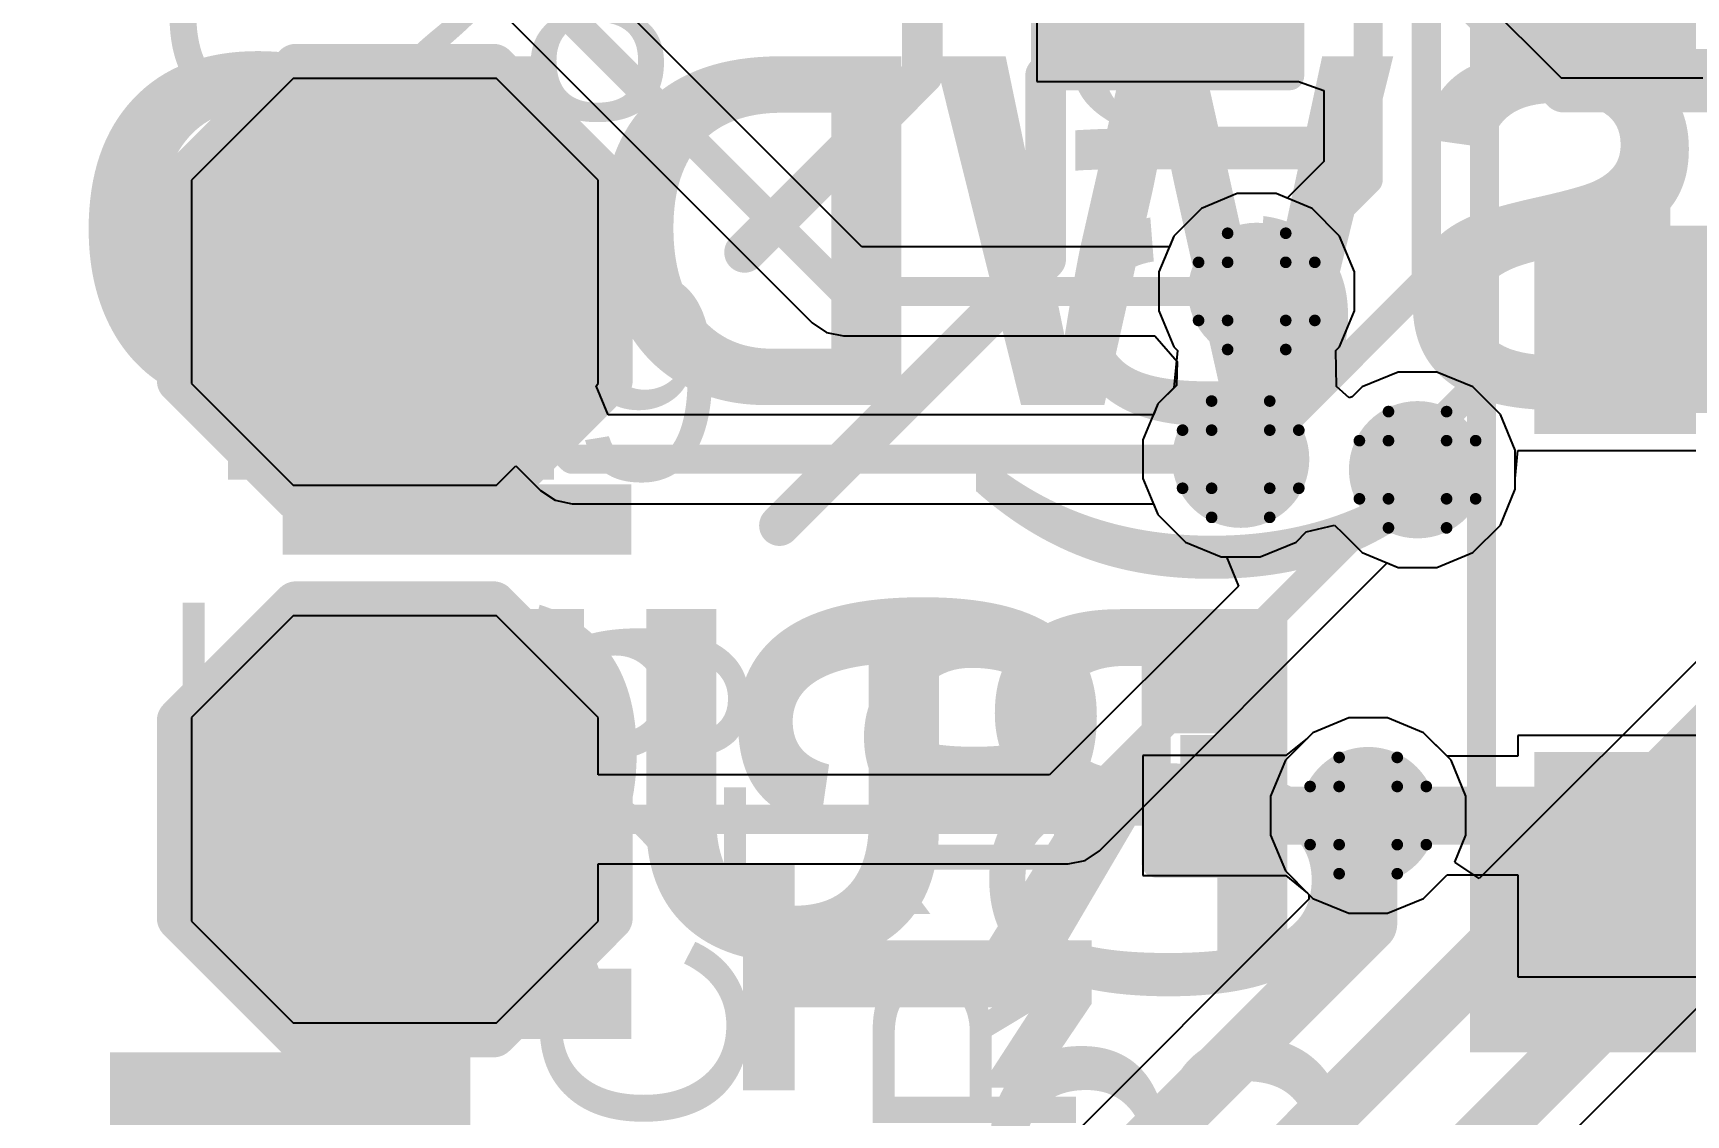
# Model space of a CAD drawing. Header units: inches. Extents: x -25 to 271, y -41 to 15.
# Drawn here: x 56.4 to 63.63, y -19.49 to -14.76 of the extents above; entities that cross this region are included whole.
import ezdxf

# ---------------------------------------------------------------- set-up
doc = ezdxf.new("R2010")
doc.units = ezdxf.units.IN
for name, color, linetype in [('Bottom Layer', 5, 'Continuous'), ('Bottom Overlay', 54, 'Continuous'), ('Bottom Paste', 16, 'Continuous'), ('Bottom Solder', 6, 'Continuous'), ('Dimensions', 6, 'Continuous'), ('Drill Drawing', 1, 'Continuous'), ('Top Glue Points', 56, 'Continuous'), ('Top Layer', 1, 'Continuous'), ('Top Overlay', 2, 'Continuous'), ('Top Paste', 8, 'Continuous'), ('Top Solder', 216, 'Continuous'), ('Via Holes', 16, 'Continuous')]:
    doc.layers.add(name, color=color, linetype=linetype)
doc.styles.add('Arial', font='', dxfattribs={"height": 0.2})
doc.styles.add('Arial_Bold', font='', dxfattribs={"height": 0.2})
doc.styles.get('Arial').set_extended_font_data('Arial')
doc.styles.get('Arial_Bold').set_extended_font_data('Arial', bold=True)

# ---------------------------------------------------------------- blocks, each defined once
blk = doc.blocks.new('CAP_0603_49')
at = {"layer": 'Top Layer'}
for points in [[(-0.3809999999999999, 0.4445), (-0.3809999999999999, -0.4445), (-1.143, -0.4445), (-1.143, 0.4445)], [(1.143, 0.4445), (1.143, -0.4445), (0.3809999999999999, -0.4445), (0.3809999999999999, 0.4445)]]:
    blk.add_hatch(color=1, dxfattribs=at).paths.add_polyline_path(points)
at = {"layer": 'Top Paste'}
for points in [[(-0.3809999999999999, 0.4445), (-0.3809999999999999, -0.4445), (-1.143, -0.4445), (-1.143, 0.4445)], [(1.143, 0.4445), (1.143, -0.4445), (0.3809999999999999, -0.4445), (0.3809999999999999, 0.4445)]]:
    blk.add_hatch(color=8, dxfattribs=at).paths.add_polyline_path(points)
at = {"layer": 'Top Solder'}
for points in [[(-0.3210001199999999, 0.50449988), (-0.3210001199999999, -0.50449988), (-1.20299988, -0.50449988), (-1.20299988, 0.50449988)], [(1.20299988, 0.50449988), (1.20299988, -0.50449988), (0.3210001199999999, -0.50449988), (0.3210001199999999, 0.50449988)]]:
    blk.add_hatch(color=216, dxfattribs=at).paths.add_polyline_path(points)
at = {"layer": 'Top Overlay', "const_width": 0.127}
for points in [[(-0.4571999999999999, 0.5334), (-1.2446, 0.5334)], [(-1.2446, -0.5334), (-1.2446, 0.5334)], [(1.2446, 0.5334), (0.4571999999999999, 0.5334)], [(1.2446, -0.5334), (1.2446, 0.5334)], [(-0.4571999999999999, -0.5334), (-1.2446, -0.5334)], [(1.2446, -0.5334), (0.4571999999999999, -0.5334)]]:
    blk.add_lwpolyline(points, dxfattribs=at)
at = {"layer": 'Top Overlay', "const_width": 0.0635}
for points in [[(-1.27635, 0.5334, 1), (-1.21285, 0.5334, 1)], [(-1.27635, 0.5334, 1), (-1.21285, 0.5334, 1)], [(-0.4889499999999999, 0.5334, 1), (-0.42545, 0.5334, 1)], [(0.42545, 0.5334, 1), (0.4889499999999999, 0.5334, 1)], [(1.21285, 0.5334, 1), (1.27635, 0.5334, 1)], [(1.21285, 0.5334, 1), (1.27635, 0.5334, 1)], [(-1.27635, -0.5334, 1), (-1.21285, -0.5334, 1)], [(-1.27635, -0.5334, 1), (-1.21285, -0.5334, 1)], [(-0.4889499999999999, -0.5334, 1), (-0.42545, -0.5334, 1)], [(0.42545, -0.5334, 1), (0.4889499999999999, -0.5334, 1)], [(1.21285, -0.5334, 1), (1.27635, -0.5334, 1)], [(1.21285, -0.5334, 1), (1.27635, -0.5334, 1)]]:
    blk.add_lwpolyline(points, format="xyb", close=True, dxfattribs=at)
blk = doc.blocks.new('SOD_323_59')
at = {"layer": 'Top Layer'}
for points in [[(-0.74999977, -0.4500003700000001), (-1.55000071, -0.4500003699999999), (-1.55000071, 0.4500003700000001), (-0.74999977, 0.4500003699999999)], [(1.55000071, -0.4500003700000001), (0.74999977, -0.4500003699999999), (0.74999977, 0.4500003700000001), (1.55000071, 0.4500003699999999)]]:
    blk.add_hatch(color=1, dxfattribs=at).paths.add_polyline_path(points)
at = {"layer": 'Top Overlay'}
for points in [[(-2.0066, 0.4826), (-0.9143999999999999, 0.4826), (-0.9143999999999999, 0.7874), (-2.0066, 0.7874)], [(-2.0066, -0.508), (-1.5748, -0.508), (-1.5748, 0.508), (-2.0066, 0.508)], [(-2.0066, -0.7874), (-0.9143999999999999, -0.7874), (-0.9143999999999999, -0.4826), (-2.0066, -0.4826)]]:
    blk.add_hatch(color=2, dxfattribs=at).paths.add_polyline_path(points)
at = {"layer": 'Top Paste'}
for points in [[(-0.74999977, -0.4500003700000001), (-1.55000071, -0.4500003699999999), (-1.55000071, 0.4500003700000001), (-0.74999977, 0.4500003699999999)], [(1.55000071, -0.4500003700000001), (0.74999977, -0.4500003699999999), (0.74999977, 0.4500003700000001), (1.55000071, 0.4500003699999999)]]:
    blk.add_hatch(color=8, dxfattribs=at).paths.add_polyline_path(points)
at = {"layer": 'Top Solder'}
for points in [[(-0.69499861, -0.50500153), (-1.60500187, -0.5050015299999998), (-1.60500187, 0.50500153), (-0.69499861, 0.5050015299999998)], [(1.60500187, -0.50500153), (0.69499861, -0.5050015299999998), (0.69499861, 0.50500153), (1.60500187, 0.5050015299999998)]]:
    blk.add_hatch(color=216, dxfattribs=at).paths.add_polyline_path(points)
at = {"layer": 'Top Overlay', "const_width": 0.127}
for points in [[(-0.9143999999999999, 0.7366), (0.9397999999999999, 0.7366)], [(0.9397999999999999, 0.7366), (0.9397999999999999, 0.5588)], [(0.9397999999999999, -0.5588), (0.9397999999999999, -0.7366)], [(-0.9143999999999999, -0.7366), (0.9397999999999999, -0.7366)]]:
    blk.add_lwpolyline(points, dxfattribs=at)
at = {"layer": 'Top Overlay', "const_width": 0.0635}
for points in [[(-0.9461499999999999, 0.7366, 1), (-0.88265, 0.7366, 1)], [(0.9080499999999999, 0.7366, 1), (0.9715499999999999, 0.7366, 1)], [(0.9080499999999999, 0.7366, 1), (0.9715499999999999, 0.7366, 1)], [(0.9080499999999999, 0.5588, 1), (0.9715499999999999, 0.5588, 1)], [(0.9080499999999999, -0.5588, 1), (0.9715499999999999, -0.5588, 1)], [(-0.9461499999999999, -0.7366, 1), (-0.88265, -0.7366, 1)], [(0.9080499999999999, -0.7366, 1), (0.9715499999999999, -0.7366, 1)], [(0.9080499999999999, -0.7366, 1), (0.9715499999999999, -0.7366, 1)]]:
    blk.add_lwpolyline(points, format="xyb", close=True, dxfattribs=at)
blk = doc.blocks.new('SOD_323_63')
at = {"layer": 'Top Layer'}
for points in [[(-0.74999977, -0.4500003699999999), (-1.55000071, -0.4500003700000001), (-1.55000071, 0.4500003699999999), (-0.74999977, 0.4500003700000001)], [(1.55000071, -0.4500003699999999), (0.74999977, -0.4500003700000001), (0.74999977, 0.4500003699999999), (1.55000071, 0.4500003700000001)]]:
    blk.add_hatch(color=1, dxfattribs=at).paths.add_polyline_path(points)
at = {"layer": 'Top Overlay'}
for points in [[(-2.0066, 0.4826), (-0.9143999999999999, 0.4826), (-0.9143999999999999, 0.7874), (-2.0066, 0.7874)], [(-2.0066, -0.508), (-1.5748, -0.508), (-1.5748, 0.508), (-2.0066, 0.508)], [(-2.0066, -0.7874), (-0.9143999999999999, -0.7874), (-0.9143999999999999, -0.4826), (-2.0066, -0.4826)]]:
    blk.add_hatch(color=2, dxfattribs=at).paths.add_polyline_path(points)
at = {"layer": 'Top Paste'}
for points in [[(-0.74999977, -0.4500003699999999), (-1.55000071, -0.4500003700000001), (-1.55000071, 0.4500003699999999), (-0.74999977, 0.4500003700000001)], [(1.55000071, -0.4500003699999999), (0.74999977, -0.4500003700000001), (0.74999977, 0.4500003699999999), (1.55000071, 0.4500003700000001)]]:
    blk.add_hatch(color=8, dxfattribs=at).paths.add_polyline_path(points)
at = {"layer": 'Top Solder'}
for points in [[(-0.69499861, -0.5050015299999998), (-1.60500187, -0.50500153), (-1.60500187, 0.5050015299999998), (-0.69499861, 0.50500153)], [(1.60500187, -0.5050015299999998), (0.69499861, -0.50500153), (0.69499861, 0.5050015299999998), (1.60500187, 0.50500153)]]:
    blk.add_hatch(color=216, dxfattribs=at).paths.add_polyline_path(points)
at = {"layer": 'Top Overlay', "const_width": 0.127}
for points in [[(0.9397999999999999, 0.7366), (-0.9143999999999999, 0.7366)], [(0.9397999999999999, 0.5588), (0.9397999999999999, 0.7366)], [(0.9397999999999999, -0.7366), (0.9397999999999999, -0.5588)], [(0.9397999999999999, -0.7366), (-0.9143999999999999, -0.7366)]]:
    blk.add_lwpolyline(points, dxfattribs=at)
at = {"layer": 'Top Overlay', "const_width": 0.0635}
for points in [[(-0.9461499999999999, 0.7366, 1), (-0.88265, 0.7366, 1)], [(0.9080499999999999, 0.7366, 1), (0.9715499999999999, 0.7366, 1)], [(0.9080499999999999, 0.7366, 1), (0.9715499999999999, 0.7366, 1)], [(0.9080499999999999, 0.5588, 1), (0.9715499999999999, 0.5588, 1)], [(0.9080499999999999, -0.5588, 1), (0.9715499999999999, -0.5588, 1)], [(-0.9461499999999999, -0.7366, 1), (-0.88265, -0.7366, 1)], [(0.9080499999999999, -0.7366, 1), (0.9715499999999999, -0.7366, 1)], [(0.9080499999999999, -0.7366, 1), (0.9715499999999999, -0.7366, 1)]]:
    blk.add_lwpolyline(points, format="xyb", close=True, dxfattribs=at)
blk = doc.blocks.new('TEST_POINT_B_91')
at = {"layer": 'Bottom Layer'}
blk.add_hatch(color=5, dxfattribs=at).paths.add_polyline_path([(0.3809999999999999, 0.7619999999999999), (-0.3809999999999999, 0.7619999999999999), (-0.7619999999999999, 0.3809999999999999), (-0.7619999999999999, -0.3809999999999999), (-0.3809999999999999, -0.7619999999999999), (0.3809999999999999, -0.7619999999999999), (0.7619999999999999, -0.3809999999999999), (0.7619999999999999, 0.3809999999999999)])
at = {"layer": 'Bottom Paste'}
blk.add_hatch(color=16, dxfattribs=at).paths.add_polyline_path([(0.3809999999999999, 0.7619999999999999), (-0.3809999999999999, 0.7619999999999999), (-0.7619999999999999, 0.3809999999999999), (-0.7619999999999999, -0.3809999999999999), (-0.3809999999999999, -0.7619999999999999), (0.3809999999999999, -0.7619999999999999), (0.7619999999999999, -0.3809999999999999), (0.7619999999999999, 0.3809999999999999)])
at = {"layer": 'Bottom Solder'}
blk.add_hatch(color=6, dxfattribs=at).paths.add_polyline_path([(0.4318, 0.8636), (-0.4318, 0.8636), (-0.8636, 0.4318), (-0.8636, -0.4318), (-0.4318, -0.8636), (0.4318, -0.8636), (0.8636, -0.4318), (0.8636, 0.4318)])
at = {"layer": 'Bottom Overlay', "const_width": 0.1999996}
for points in [[(-0.4318, 0.9397999999999999), (-0.9397999999999999, 0.4318)], [(0.4318, 0.9397999999999999), (-0.4318, 0.9397999999999999)], [(0.9397999999999999, 0.4318), (0.4318, 0.9397999999999999)], [(-0.9397999999999999, 0.4318), (-0.9397999999999999, -0.4318)], [(0.9397999999999999, 0.4318), (0.9397999999999999, -0.4318)], [(-0.4318, -0.9397999999999999), (-0.9397999999999999, -0.4318)], [(0.9397999999999999, -0.4318), (0.4318, -0.9397999999999999)], [(0.4318, -0.9397999999999999), (-0.4318, -0.9397999999999999)]]:
    blk.add_lwpolyline(points, dxfattribs=at)
at = {"layer": 'Bottom Overlay', "const_width": 0.0999998}
for points in [[(-0.4817998999999999, 0.9397999999999999, 1), (-0.3818001, 0.9397999999999999, 1)], [(-0.4817998999999999, 0.9397999999999999, 1), (-0.3818001, 0.9397999999999999, 1)], [(0.3818001, 0.9397999999999999, 1), (0.4817998999999999, 0.9397999999999999, 1)], [(0.3818001, 0.9397999999999999, 1), (0.4817998999999999, 0.9397999999999999, 1)], [(-0.9897999000000001, 0.4318, 1), (-0.8898001, 0.4318, 1)], [(-0.9897999000000001, 0.4318, 1), (-0.8898001, 0.4318, 1)], [(0.8898001, 0.4318, 1), (0.9897999000000001, 0.4318, 1)], [(0.8898001, 0.4318, 1), (0.9897999000000001, 0.4318, 1)], [(-0.9897999000000001, -0.4318, 1), (-0.8898001, -0.4318, 1)], [(-0.9897999000000001, -0.4318, 1), (-0.8898001, -0.4318, 1)], [(0.8898001, -0.4318, 1), (0.9897999000000001, -0.4318, 1)], [(0.8898001, -0.4318, 1), (0.9897999000000001, -0.4318, 1)], [(-0.4817998999999999, -0.9397999999999999, 1), (-0.3818001, -0.9397999999999999, 1)], [(-0.4817998999999999, -0.9397999999999999, 1), (-0.3818001, -0.9397999999999999, 1)], [(0.3818001, -0.9397999999999999, 1), (0.4817998999999999, -0.9397999999999999, 1)], [(0.3818001, -0.9397999999999999, 1), (0.4817998999999999, -0.9397999999999999, 1)]]:
    blk.add_lwpolyline(points, format="xyb", close=True, dxfattribs=at)
blk = doc.blocks.new('TEST_POINT_B_92')
at = {"layer": 'Bottom Layer'}
blk.add_hatch(color=5, dxfattribs=at).paths.add_polyline_path([(0.3809999999999999, 0.7619999999999999), (-0.3809999999999999, 0.7619999999999999), (-0.7619999999999999, 0.3809999999999999), (-0.7619999999999999, -0.3809999999999999), (-0.3809999999999999, -0.7619999999999999), (0.3809999999999999, -0.7619999999999999), (0.7619999999999999, -0.3809999999999999), (0.7619999999999999, 0.3809999999999999)])
at = {"layer": 'Bottom Paste'}
blk.add_hatch(color=16, dxfattribs=at).paths.add_polyline_path([(0.3809999999999999, 0.7619999999999999), (-0.3809999999999999, 0.7619999999999999), (-0.7619999999999999, 0.3809999999999999), (-0.7619999999999999, -0.3809999999999999), (-0.3809999999999999, -0.7619999999999999), (0.3809999999999999, -0.7619999999999999), (0.7619999999999999, -0.3809999999999999), (0.7619999999999999, 0.3809999999999999)])
at = {"layer": 'Bottom Solder'}
blk.add_hatch(color=6, dxfattribs=at).paths.add_polyline_path([(0.4318, 0.8636), (-0.4318, 0.8636), (-0.8636, 0.4318), (-0.8636, -0.4318), (-0.4318, -0.8636), (0.4318, -0.8636), (0.8636, -0.4318), (0.8636, 0.4318)])
at = {"layer": 'Bottom Overlay', "const_width": 0.1999996}
for points in [[(-0.4318, 0.9397999999999999), (-0.9397999999999999, 0.4318)], [(0.4318, 0.9397999999999999), (-0.4318, 0.9397999999999999)], [(0.9397999999999999, 0.4318), (0.4318, 0.9397999999999999)], [(-0.9397999999999999, 0.4318), (-0.9397999999999999, -0.4318)], [(0.9397999999999999, 0.4318), (0.9397999999999999, -0.4318)], [(-0.4318, -0.9397999999999999), (-0.9397999999999999, -0.4318)], [(0.9397999999999999, -0.4318), (0.4318, -0.9397999999999999)], [(0.4318, -0.9397999999999999), (-0.4318, -0.9397999999999999)]]:
    blk.add_lwpolyline(points, dxfattribs=at)
at = {"layer": 'Bottom Overlay', "const_width": 0.0999998}
for points in [[(-0.4817998999999999, 0.9397999999999999, 1), (-0.3818001, 0.9397999999999999, 1)], [(-0.4817998999999999, 0.9397999999999999, 1), (-0.3818001, 0.9397999999999999, 1)], [(0.3818001, 0.9397999999999999, 1), (0.4817998999999999, 0.9397999999999999, 1)], [(0.3818001, 0.9397999999999999, 1), (0.4817998999999999, 0.9397999999999999, 1)], [(-0.9897999000000001, 0.4318, 1), (-0.8898001, 0.4318, 1)], [(-0.9897999000000001, 0.4318, 1), (-0.8898001, 0.4318, 1)], [(0.8898001, 0.4318, 1), (0.9897999000000001, 0.4318, 1)], [(0.8898001, 0.4318, 1), (0.9897999000000001, 0.4318, 1)], [(-0.9897999000000001, -0.4318, 1), (-0.8898001, -0.4318, 1)], [(-0.9897999000000001, -0.4318, 1), (-0.8898001, -0.4318, 1)], [(0.8898001, -0.4318, 1), (0.9897999000000001, -0.4318, 1)], [(0.8898001, -0.4318, 1), (0.9897999000000001, -0.4318, 1)], [(-0.4817998999999999, -0.9397999999999999, 1), (-0.3818001, -0.9397999999999999, 1)], [(-0.4817998999999999, -0.9397999999999999, 1), (-0.3818001, -0.9397999999999999, 1)], [(0.3818001, -0.9397999999999999, 1), (0.4817998999999999, -0.9397999999999999, 1)], [(0.3818001, -0.9397999999999999, 1), (0.4817998999999999, -0.9397999999999999, 1)]]:
    blk.add_lwpolyline(points, format="xyb", close=True, dxfattribs=at)
blk = doc.blocks.new('RES_0201_110')
at = {"layer": 'Top Layer'}
for points in [[(-0.40999791, 0.18499963), (-0.13999845, 0.18499963), (-0.13999845, -0.18499963), (-0.40999791, -0.18499963)], [(0.14000099, 0.18499963), (0.41000045, 0.18499963), (0.41000045, -0.18499963), (0.14000099, -0.18499963)]]:
    blk.add_hatch(color=1, dxfattribs=at).paths.add_polyline_path(points)
at = {"layer": 'Top Paste'}
for points in [[(-0.40999791, 0.18499963), (-0.13999845, 0.18499963), (-0.13999845, -0.18499963), (-0.40999791, -0.18499963)], [(0.14000099, 0.18499963), (0.41000045, 0.18499963), (0.41000045, -0.18499963), (0.14000099, -0.18499963)]]:
    blk.add_hatch(color=8, dxfattribs=at).paths.add_polyline_path(points)
at = {"layer": 'Top Solder'}
for points in [[(-0.46499907, 0.24000079), (-0.08499729, 0.24000079), (-0.08499729, -0.24000079), (-0.46499907, -0.24000079)], [(0.08499983, 0.24000079), (0.46500161, 0.24000079), (0.46500161, -0.24000079), (0.08499983, -0.24000079)]]:
    blk.add_hatch(color=216, dxfattribs=at).paths.add_polyline_path(points)
at = {"layer": 'Top Overlay', "const_width": 0.127}
for points in [[(0.4826, 0.254), (-0.4826, 0.254)], [(-0.4826, -0.254), (-0.4826, 0.254)], [(0.4826, -0.254), (0.4826, 0.254)], [(0.4826, -0.254), (-0.4826, -0.254)]]:
    blk.add_lwpolyline(points, dxfattribs=at)
at = {"layer": 'Top Overlay', "const_width": 0.0635}
for points in [[(-0.51435, 0.254, 1), (-0.4508499999999999, 0.254, 1)], [(-0.51435, 0.254, 1), (-0.4508499999999999, 0.254, 1)], [(0.4508499999999999, 0.254, 1), (0.51435, 0.254, 1)], [(0.4508499999999999, 0.254, 1), (0.51435, 0.254, 1)], [(-0.51435, -0.254, 1), (-0.4508499999999999, -0.254, 1)], [(-0.51435, -0.254, 1), (-0.4508499999999999, -0.254, 1)], [(0.4508499999999999, -0.254, 1), (0.51435, -0.254, 1)], [(0.4508499999999999, -0.254, 1), (0.51435, -0.254, 1)]]:
    blk.add_lwpolyline(points, format="xyb", close=True, dxfattribs=at)
blk = doc.blocks.new('TEST_POINT_B_136')
at = {"layer": 'Bottom Layer'}
blk.add_hatch(color=5, dxfattribs=at).paths.add_polyline_path([(0.3809999999999999, 0.7619999999999999), (-0.3809999999999999, 0.7619999999999999), (-0.7619999999999999, 0.3809999999999999), (-0.7619999999999999, -0.3809999999999999), (-0.3809999999999999, -0.7619999999999999), (0.3809999999999999, -0.7619999999999999), (0.7619999999999999, -0.3809999999999999), (0.7619999999999999, 0.3809999999999999)])
at = {"layer": 'Bottom Paste'}
blk.add_hatch(color=16, dxfattribs=at).paths.add_polyline_path([(0.3809999999999999, 0.7619999999999999), (-0.3809999999999999, 0.7619999999999999), (-0.7619999999999999, 0.3809999999999999), (-0.7619999999999999, -0.3809999999999999), (-0.3809999999999999, -0.7619999999999999), (0.3809999999999999, -0.7619999999999999), (0.7619999999999999, -0.3809999999999999), (0.7619999999999999, 0.3809999999999999)])
at = {"layer": 'Bottom Solder'}
blk.add_hatch(color=6, dxfattribs=at).paths.add_polyline_path([(0.4318, 0.8636), (-0.4318, 0.8636), (-0.8636, 0.4318), (-0.8636, -0.4318), (-0.4318, -0.8636), (0.4318, -0.8636), (0.8636, -0.4318), (0.8636, 0.4318)])
at = {"layer": 'Bottom Overlay', "const_width": 0.1999996}
for points in [[(-0.4318, 0.9397999999999999), (-0.9397999999999999, 0.4318)], [(0.4318, 0.9397999999999999), (-0.4318, 0.9397999999999999)], [(0.9397999999999999, 0.4318), (0.4318, 0.9397999999999999)], [(-0.9397999999999999, 0.4318), (-0.9397999999999999, -0.4318)], [(0.9397999999999999, 0.4318), (0.9397999999999999, -0.4318)], [(-0.4318, -0.9397999999999999), (-0.9397999999999999, -0.4318)], [(0.9397999999999999, -0.4318), (0.4318, -0.9397999999999999)], [(0.4318, -0.9397999999999999), (-0.4318, -0.9397999999999999)]]:
    blk.add_lwpolyline(points, dxfattribs=at)
at = {"layer": 'Bottom Overlay', "const_width": 0.0999998}
for points in [[(-0.4817998999999999, 0.9397999999999999, 1), (-0.3818001, 0.9397999999999999, 1)], [(-0.4817998999999999, 0.9397999999999999, 1), (-0.3818001, 0.9397999999999999, 1)], [(0.3818001, 0.9397999999999999, 1), (0.4817998999999999, 0.9397999999999999, 1)], [(0.3818001, 0.9397999999999999, 1), (0.4817998999999999, 0.9397999999999999, 1)], [(-0.9897999000000001, 0.4318, 1), (-0.8898001, 0.4318, 1)], [(-0.9897999000000001, 0.4318, 1), (-0.8898001, 0.4318, 1)], [(0.8898001, 0.4318, 1), (0.9897999000000001, 0.4318, 1)], [(0.8898001, 0.4318, 1), (0.9897999000000001, 0.4318, 1)], [(-0.9897999000000001, -0.4318, 1), (-0.8898001, -0.4318, 1)], [(-0.9897999000000001, -0.4318, 1), (-0.8898001, -0.4318, 1)], [(0.8898001, -0.4318, 1), (0.9897999000000001, -0.4318, 1)], [(0.8898001, -0.4318, 1), (0.9897999000000001, -0.4318, 1)], [(-0.4817998999999999, -0.9397999999999999, 1), (-0.3818001, -0.9397999999999999, 1)], [(-0.4817998999999999, -0.9397999999999999, 1), (-0.3818001, -0.9397999999999999, 1)], [(0.3818001, -0.9397999999999999, 1), (0.4817998999999999, -0.9397999999999999, 1)], [(0.3818001, -0.9397999999999999, 1), (0.4817998999999999, -0.9397999999999999, 1)]]:
    blk.add_lwpolyline(points, format="xyb", close=True, dxfattribs=at)

msp = doc.modelspace()

# ---------------------------------------------------------------- hatches: boundary and pattern name
at = {"layer": 'Bottom Layer'}
h = msp.add_hatch(color=5, dxfattribs=at)
edge = h.paths.add_edge_path()
edge.add_arc((61.75044546, -15.8931102), 0.2999994, 0, 360)
h = msp.add_hatch(color=5, dxfattribs=at)
edge = h.paths.add_edge_path()
edge.add_arc((61.6805218, -16.62644122), 0.2999994, 0, 360)
h = msp.add_hatch(color=5, dxfattribs=at)
edge = h.paths.add_edge_path()
edge.add_arc((62.45350476, -16.67242538), 0.2999994, 0, 360)
h = msp.add_hatch(color=5, dxfattribs=at)
edge = h.paths.add_edge_path()
edge.add_arc((62.2378994, -18.18349424), 0.2999994, 0, 360)
at = {"layer": 'Top Glue Points'}
msp.add_hatch(color=56, dxfattribs=at).paths.add_polyline_path([(61.4172, -17.8308), (61.4172, -18.00289008), (61.71784456, -18.00289008), (61.71784456, -17.8308)])
at = {"layer": 'Top Layer'}
h = msp.add_hatch(color=1, dxfattribs=at)
edge = h.paths.add_edge_path()
edge.add_arc((61.75044546, -15.8931102), 0.2999994, 0, 360)
h = msp.add_hatch(color=1, dxfattribs=at)
edge = h.paths.add_edge_path()
edge.add_arc((61.6805218, -16.62644122), 0.2999994, 0, 360)
h = msp.add_hatch(color=1, dxfattribs=at)
edge = h.paths.add_edge_path()
edge.add_arc((62.45350476, -16.67242538), 0.2999994, 0, 360)
h = msp.add_hatch(color=1, dxfattribs=at)
edge = h.paths.add_edge_path()
edge.add_arc((62.2378994, -18.18349424), 0.2999994, 0, 360)
at = {"layer": 'Via Holes'}
h = msp.add_hatch(color=7, dxfattribs=at)
edge = h.paths.add_edge_path()
edge.add_arc((61.75044546, -15.8931102), 0.1499997, 0, 360)
h = msp.add_hatch(color=7, dxfattribs=at)
edge = h.paths.add_edge_path()
edge.add_arc((61.6805218, -16.62644122), 0.1499997, 0, 360)
h = msp.add_hatch(color=7, dxfattribs=at)
edge = h.paths.add_edge_path()
edge.add_arc((62.45350476, -16.67242538), 0.1499997, 0, 360)
h = msp.add_hatch(color=7, dxfattribs=at)
edge = h.paths.add_edge_path()
edge.add_arc((62.2378994, -18.18349424), 0.1499997, 0, 360)

# ---------------------------------------------------------------- linework, layer by layer
at = {"layer": 'Bottom Layer'}
for p, q in [((60.02478469999999, -15.69887894), (58.17735126, -13.8514455)), ((57.84577711999999, -14.06924288), (59.80698731999999, -16.03045308)), ((62.6364, -14.5161), (63.08089999999999, -14.9606)), ((57.53861999999999, -14.96246436), (57.09411999999999, -15.40696436)), ((58.42762, -14.96246436), (57.53861999999999, -14.96246436)), ((58.87212, -15.40696436), (58.42762, -14.96246436)), ((63.08089999999999, -14.9606), (63.70049744, -14.9606)), ((57.09411999999999, -15.40696436), (57.09411999999999, -16.29596436)), ((58.87212, -16.29596436), (58.87212, -15.40696436)), ((61.50857142, -15.53111956), (61.38845481999999, -15.65123616)), ((61.6655104, -15.4661108), (61.50857142, -15.53111956)), ((61.83538052, -15.4661108), (61.6655104, -15.4661108)), ((61.9923195, -15.53111956), (61.83538052, -15.4661108)), ((62.11243609999999, -15.65123616), (61.9923195, -15.53111956)), ((61.38845481999999, -15.65123616), (61.36871902, -15.69887894)), ((62.17744485999999, -15.80817514), (62.11243609999999, -15.65123616)), ((61.36871902, -15.69887894), (60.02478469999999, -15.69887894)), ((62.17744485999999, -15.97804526), (62.17744485999999, -15.80817514)), ((59.80698731999999, -16.03045308), (59.87000217999999, -16.07255612)), ((62.11243609999999, -16.13498424), (62.17744485999999, -15.97804526)), ((59.87000217999999, -16.07255612), (59.9443302, -16.087344)), ((59.9443302, -16.087344), (59.9443429, -16.08734146)), ((59.9443429, -16.08734146), (61.30517838, -16.08734146)), ((61.30517838, -16.08734146), (61.40315887999999, -16.20007682)), ((62.09624868, -16.15117166), (62.11243609999999, -16.13498424)), ((62.09869977999999, -16.30865166), (62.09624868, -16.15117166)), ((61.40315887999999, -16.20007682), (61.39945047999999, -16.30364786)), ((62.36856969999999, -16.24542598), (62.21163072, -16.31043474)), ((62.53843982, -16.24542598), (62.36856969999999, -16.24542598)), ((62.6953788, -16.31043474), (62.53843982, -16.24542598)), ((57.09411999999999, -16.29596436), (57.53861999999999, -16.74046436)), ((58.8628744, -16.30520996), (58.87212, -16.29596436)), ((58.91548033999999, -16.43220996), (58.8628744, -16.30520996)), ((61.39945047999999, -16.30364786), (61.31853116, -16.38456718)), ((62.15477028, -16.35759746), (62.09869977999999, -16.30865166)), ((62.21163072, -16.31043474), (62.16753632, -16.35452914)), ((62.8154954, -16.43055134), (62.6953788, -16.31043474)), ((61.31853116, -16.38456718), (61.29879536, -16.43220996)), ((62.16753632, -16.35452914), (62.15477028, -16.35759746)), ((61.29879536, -16.43220996), (58.91548033999999, -16.43220996)), ((62.88050415999999, -16.58749032), (62.8154954, -16.43055134)), ((62.88050415999999, -16.75736044), (62.88050415999999, -16.58749032)), ((58.42762, -16.74046436), (58.51252965999999, -16.6555547)), ((58.51252965999999, -16.6555547), (58.62075906, -16.7637841)), ((64.53642414, -16.64584428), (62.7235347, -18.45873372)), ((57.53861999999999, -16.74046436), (58.42762, -16.74046436)), ((62.8154954, -16.91429942), (62.88050415999999, -16.75736044)), ((58.62075906, -16.7637841), (58.68377138, -16.80588714)), ((58.68377138, -16.80588714), (58.75810194, -16.82067248)), ((58.75810194, -16.82067248), (61.29879536, -16.82067248)), ((61.29879536, -16.82067248), (61.31853116, -16.86831526)), ((61.31853116, -16.86831526), (61.43864775999999, -16.98843186)), ((62.6953788, -17.03441602), (62.8154954, -16.91429942)), ((61.43864775999999, -16.98843186), (61.59558674, -17.05344062)), ((62.53843982, -17.09942478), (62.6953788, -17.03441602)), ((61.06324083999999, -18.33737506), (62.32092692, -17.07968898)), ((61.59558674, -17.05344062), (61.61819781999999, -17.05344062)), ((61.61819781999999, -17.05344062), (61.67080376, -17.18044062)), ((62.32092692, -17.07968898), (62.36856969999999, -17.09942478)), ((62.36856969999999, -17.09942478), (62.53843982, -17.09942478)), ((61.67080376, -17.18044062), (60.84544345999999, -18.00580092)), ((57.53861999999999, -17.31103218), (57.09411999999999, -17.75553218)), ((58.42762, -17.31103218), (57.53861999999999, -17.31103218)), ((58.87212, -17.75553218), (58.42762, -17.31103218)), ((57.09411999999999, -17.75553218), (57.09411999999999, -18.64453218)), ((58.87212, -18.00580092), (58.87212, -17.75553218)), ((62.15296434, -17.75649484), (61.99602536, -17.8215036)), ((62.32283446, -17.75649484), (62.15296434, -17.75649484)), ((62.47977344, -17.8215036), (62.32283446, -17.75649484)), ((61.99602536, -17.8215036), (61.87590875999999, -17.9416202)), ((62.59989003999999, -17.9416202), (62.47977344, -17.8215036)), ((61.87590875999999, -17.9416202), (61.8109, -18.09855918)), ((62.66489879999999, -18.09855918), (62.59989003999999, -17.9416202)), ((60.84544345999999, -18.00580092), (58.87212, -18.00580092)), ((62.4341398, -20.2640946), (64.67176042, -18.02647398)), ((61.8109, -18.09855918), (61.8109, -18.2684293)), ((62.66489879999999, -18.2684293), (62.66489879999999, -18.09855918)), ((61.8109, -18.2684293), (61.87590875999999, -18.42536828)), ((62.61586918, -18.3867933), (62.66489879999999, -18.2684293)), ((61.00022852, -18.3794781), (61.06324083999999, -18.33737506)), ((58.87212, -18.64453218), (58.87212, -18.39426344)), ((58.87212, -18.39426344), (60.92589795999999, -18.39426344)), ((60.92589795999999, -18.39426344), (61.00022852, -18.3794781)), ((62.7235347, -18.45873372), (62.61586918, -18.3867933)), ((61.87590875999999, -18.42536828), (61.97892354, -18.52838306)), ((61.97892354, -18.54819506), (59.18060046, -21.34651814)), ((61.97892354, -18.52838306), (61.97892354, -18.54819506)), ((57.09411999999999, -18.64453218), (57.53861999999999, -19.08903218)), ((58.42762, -19.08903218), (58.87212, -18.64453218)), ((57.53861999999999, -19.08903218), (58.42762, -19.08903218))]:
    msp.add_line(p, q, dxfattribs=at)
for points, const_width in [([(57.98311999999999, -13.9319), (59.9443302, -15.8931102)], 0.127), ([(57.98311999999999, -15.85146436), (57.98312508, -15.85146436)], 0.127), ([(57.98312508, -15.85146436), (58.75810194, -16.62644122)], 0.127), ([(59.9443302, -15.8931102), (61.75044546, -15.8931102)], 0.127), ([(58.75810194, -16.62644122), (61.6805218, -16.62644122)], 0.127), ([(60.92589795999999, -18.20003218), (62.45350476, -16.67242538)], 0.127), ([(53.4005155, -28.1480006), (64.7954, -16.7531161)], 0.254), ([(53.62998672000001, -28.70199999999999), (64.48864166, -17.84334506)], 0.254), ([(62.2378994, -18.65546688), (62.2378994, -18.18349424)], 0.254), ([(57.98311999999999, -18.20003218), (60.92589795999999, -18.20003218)], 0.127), ([(59.28787228, -21.605494), (62.2378994, -18.65546688)], 0.254)]:
    msp.add_lwpolyline(points, dxfattribs=dict(at, const_width=const_width))
for points, const_width in [([(57.95137, -15.85146436, 1), (58.01487, -15.85146436, 1)], 0.0635), ([(57.95137507999999, -15.85146436, 1), (58.01487507999999, -15.85146436, 1)], 0.0635), ([(57.95137507999999, -15.85146436, 1), (58.01487507999999, -15.85146436, 1)], 0.0635), ([(59.9125802, -15.8931102, 1), (59.9760802, -15.8931102, 1)], 0.0635), ([(59.9125802, -15.8931102, 1), (59.9760802, -15.8931102, 1)], 0.0635), ([(61.71869545999999, -15.8931102, 1), (61.78219545999999, -15.8931102, 1)], 0.0635), ([(58.72635194, -16.62644122, 1), (58.78985194, -16.62644122, 1)], 0.0635), ([(58.72635194, -16.62644122, 1), (58.78985194, -16.62644122, 1)], 0.0635), ([(61.6487718, -16.62644122, 1), (61.7122718, -16.62644122, 1)], 0.0635), ([(62.42175476, -16.67242538, 1), (62.48525476, -16.67242538, 1)], 0.0635), ([(62.1743994, -18.18349424, 1), (62.3013994, -18.18349424, 1)], 0.127), ([(57.95137, -18.20003218, 1), (58.01487, -18.20003218, 1)], 0.0635), ([(60.89414796, -18.20003218, 1), (60.95764796, -18.20003218, 1)], 0.0635), ([(60.89414796, -18.20003218, 1), (60.95764796, -18.20003218, 1)], 0.0635), ([(62.1743994, -18.65546688, 1), (62.3013994, -18.65546688, 1)], 0.127), ([(62.1743994, -18.65546688, 1), (62.3013994, -18.65546688, 1)], 0.127)]:
    msp.add_lwpolyline(points, format="xyb", close=True, dxfattribs=dict(at, const_width=const_width))
at = {"layer": 'Drill Drawing', "const_width": 0.0508}
for points in [[(61.62344546, -15.7661102), (61.62344546, -15.6391102)], [(61.62344546, -15.6391102), (61.87744546, -15.6391102)], [(61.87744546, -15.7661102), (61.87744546, -15.6391102)], [(61.49644546, -16.0201102), (61.49644546, -15.7661102)], [(61.49644546, -15.7661102), (61.62344546, -15.7661102)], [(61.87744546, -15.7661102), (62.00444545999999, -15.7661102)], [(62.00444545999999, -16.0201102), (62.00444545999999, -15.7661102)], [(61.49644546, -16.0201102), (61.62344546, -16.0201102)], [(61.62344546, -16.1471102), (61.62344546, -16.0201102)], [(61.87744546, -16.0201102), (62.00444545999999, -16.0201102)], [(61.87744546, -16.1471102), (61.87744546, -16.0201102)], [(61.62344546, -16.1471102), (61.87744546, -16.1471102)], [(61.55352179999999, -16.49944122), (61.55352179999999, -16.37244122)], [(61.55352179999999, -16.37244122), (61.8075218, -16.37244122)], [(61.8075218, -16.49944122), (61.8075218, -16.37244122)], [(62.32650475999999, -16.54542538), (62.32650475999999, -16.41842538)], [(62.32650475999999, -16.41842538), (62.58050476, -16.41842538)], [(62.58050476, -16.54542538), (62.58050476, -16.41842538)], [(61.4265218, -16.75344122), (61.4265218, -16.49944122)], [(61.4265218, -16.49944122), (61.55352179999999, -16.49944122)], [(61.8075218, -16.49944122), (61.93452179999999, -16.49944122)], [(61.93452179999999, -16.75344122), (61.93452179999999, -16.49944122)], [(62.19950476, -16.79942538), (62.19950476, -16.54542538)], [(62.19950476, -16.54542538), (62.32650475999999, -16.54542538)], [(62.58050476, -16.54542538), (62.70750476, -16.54542538)], [(62.70750476, -16.79942538), (62.70750476, -16.54542538)], [(61.4265218, -16.75344122), (61.55352179999999, -16.75344122)], [(61.55352179999999, -16.88044122), (61.55352179999999, -16.75344122)], [(61.8075218, -16.75344122), (61.93452179999999, -16.75344122)], [(61.8075218, -16.88044122), (61.8075218, -16.75344122)], [(62.19950476, -16.79942538), (62.32650475999999, -16.79942538)], [(62.32650475999999, -16.92642538), (62.32650475999999, -16.79942538)], [(62.58050476, -16.79942538), (62.70750476, -16.79942538)], [(62.58050476, -16.92642538), (62.58050476, -16.79942538)], [(61.55352179999999, -16.88044122), (61.8075218, -16.88044122)], [(62.32650475999999, -16.92642538), (62.58050476, -16.92642538)], [(62.11089939999999, -18.05649424), (62.11089939999999, -17.92949424)], [(62.11089939999999, -17.92949424), (62.3648994, -17.92949424)], [(62.3648994, -18.05649424), (62.3648994, -17.92949424)], [(61.98389939999999, -18.31049424), (61.98389939999999, -18.05649424)], [(61.98389939999999, -18.05649424), (62.11089939999999, -18.05649424)], [(62.3648994, -18.05649424), (62.49189939999999, -18.05649424)], [(62.49189939999999, -18.31049424), (62.49189939999999, -18.05649424)], [(61.98389939999999, -18.31049424), (62.11089939999999, -18.31049424)], [(62.11089939999999, -18.43749424), (62.11089939999999, -18.31049424)], [(62.3648994, -18.31049424), (62.49189939999999, -18.31049424)], [(62.3648994, -18.43749424), (62.3648994, -18.31049424)], [(62.11089939999999, -18.43749424), (62.3648994, -18.43749424)]]:
    msp.add_lwpolyline(points, dxfattribs=at)
at = {"layer": 'Drill Drawing', "const_width": 0.0254}
for points in [[(61.61074546, -15.6391102, 1), (61.63614545999999, -15.6391102, 1)], [(61.61074546, -15.6391102, 1), (61.63614545999999, -15.6391102, 1)], [(61.86474545999999, -15.6391102, 1), (61.89014546, -15.6391102, 1)], [(61.86474545999999, -15.6391102, 1), (61.89014546, -15.6391102, 1)], [(61.48374546, -15.7661102, 1), (61.50914546, -15.7661102, 1)], [(61.48374546, -15.7661102, 1), (61.50914546, -15.7661102, 1)], [(61.61074546, -15.7661102, 1), (61.63614545999999, -15.7661102, 1)], [(61.61074546, -15.7661102, 1), (61.63614545999999, -15.7661102, 1)], [(61.86474545999999, -15.7661102, 1), (61.89014546, -15.7661102, 1)], [(61.86474545999999, -15.7661102, 1), (61.89014546, -15.7661102, 1)], [(61.99174546, -15.7661102, 1), (62.01714545999999, -15.7661102, 1)], [(61.99174546, -15.7661102, 1), (62.01714545999999, -15.7661102, 1)], [(61.48374546, -16.0201102, 1), (61.50914546, -16.0201102, 1)], [(61.48374546, -16.0201102, 1), (61.50914546, -16.0201102, 1)], [(61.61074546, -16.0201102, 1), (61.63614545999999, -16.0201102, 1)], [(61.61074546, -16.0201102, 1), (61.63614545999999, -16.0201102, 1)], [(61.86474545999999, -16.0201102, 1), (61.89014546, -16.0201102, 1)], [(61.86474545999999, -16.0201102, 1), (61.89014546, -16.0201102, 1)], [(61.99174546, -16.0201102, 1), (62.01714545999999, -16.0201102, 1)], [(61.99174546, -16.0201102, 1), (62.01714545999999, -16.0201102, 1)], [(61.61074546, -16.1471102, 1), (61.63614545999999, -16.1471102, 1)], [(61.61074546, -16.1471102, 1), (61.63614545999999, -16.1471102, 1)], [(61.86474545999999, -16.1471102, 1), (61.89014546, -16.1471102, 1)], [(61.86474545999999, -16.1471102, 1), (61.89014546, -16.1471102, 1)], [(61.5408218, -16.37244122, 1), (61.56622179999999, -16.37244122, 1)], [(61.5408218, -16.37244122, 1), (61.56622179999999, -16.37244122, 1)], [(61.79482179999999, -16.37244122, 1), (61.82022179999999, -16.37244122, 1)], [(61.79482179999999, -16.37244122, 1), (61.82022179999999, -16.37244122, 1)], [(62.31380476, -16.41842538, 1), (62.33920475999999, -16.41842538, 1)], [(62.31380476, -16.41842538, 1), (62.33920475999999, -16.41842538, 1)], [(62.56780475999999, -16.41842538, 1), (62.59320475999999, -16.41842538, 1)], [(62.56780475999999, -16.41842538, 1), (62.59320475999999, -16.41842538, 1)], [(61.4138218, -16.49944122, 1), (61.4392218, -16.49944122, 1)], [(61.4138218, -16.49944122, 1), (61.4392218, -16.49944122, 1)], [(61.5408218, -16.49944122, 1), (61.56622179999999, -16.49944122, 1)], [(61.5408218, -16.49944122, 1), (61.56622179999999, -16.49944122, 1)], [(61.79482179999999, -16.49944122, 1), (61.82022179999999, -16.49944122, 1)], [(61.79482179999999, -16.49944122, 1), (61.82022179999999, -16.49944122, 1)], [(61.92182179999999, -16.49944122, 1), (61.9472218, -16.49944122, 1)], [(61.92182179999999, -16.49944122, 1), (61.9472218, -16.49944122, 1)], [(62.18680475999999, -16.54542538, 1), (62.21220476, -16.54542538, 1)], [(62.18680475999999, -16.54542538, 1), (62.21220476, -16.54542538, 1)], [(62.31380476, -16.54542538, 1), (62.33920475999999, -16.54542538, 1)], [(62.31380476, -16.54542538, 1), (62.33920475999999, -16.54542538, 1)], [(62.56780475999999, -16.54542538, 1), (62.59320475999999, -16.54542538, 1)], [(62.56780475999999, -16.54542538, 1), (62.59320475999999, -16.54542538, 1)], [(62.69480475999999, -16.54542538, 1), (62.72020476, -16.54542538, 1)], [(62.69480475999999, -16.54542538, 1), (62.72020476, -16.54542538, 1)], [(61.4138218, -16.75344122, 1), (61.4392218, -16.75344122, 1)], [(61.4138218, -16.75344122, 1), (61.4392218, -16.75344122, 1)], [(61.5408218, -16.75344122, 1), (61.56622179999999, -16.75344122, 1)], [(61.5408218, -16.75344122, 1), (61.56622179999999, -16.75344122, 1)], [(61.79482179999999, -16.75344122, 1), (61.82022179999999, -16.75344122, 1)], [(61.79482179999999, -16.75344122, 1), (61.82022179999999, -16.75344122, 1)], [(61.92182179999999, -16.75344122, 1), (61.9472218, -16.75344122, 1)], [(61.92182179999999, -16.75344122, 1), (61.9472218, -16.75344122, 1)], [(62.18680475999999, -16.79942538, 1), (62.21220476, -16.79942538, 1)], [(62.18680475999999, -16.79942538, 1), (62.21220476, -16.79942538, 1)], [(62.31380476, -16.79942538, 1), (62.33920475999999, -16.79942538, 1)], [(62.31380476, -16.79942538, 1), (62.33920475999999, -16.79942538, 1)], [(62.56780475999999, -16.79942538, 1), (62.59320475999999, -16.79942538, 1)], [(62.56780475999999, -16.79942538, 1), (62.59320475999999, -16.79942538, 1)], [(62.69480475999999, -16.79942538, 1), (62.72020476, -16.79942538, 1)], [(62.69480475999999, -16.79942538, 1), (62.72020476, -16.79942538, 1)], [(61.5408218, -16.88044122, 1), (61.56622179999999, -16.88044122, 1)], [(61.5408218, -16.88044122, 1), (61.56622179999999, -16.88044122, 1)], [(61.79482179999999, -16.88044122, 1), (61.82022179999999, -16.88044122, 1)], [(61.79482179999999, -16.88044122, 1), (61.82022179999999, -16.88044122, 1)], [(62.31380476, -16.92642538, 1), (62.33920475999999, -16.92642538, 1)], [(62.31380476, -16.92642538, 1), (62.33920475999999, -16.92642538, 1)], [(62.56780475999999, -16.92642538, 1), (62.59320475999999, -16.92642538, 1)], [(62.56780475999999, -16.92642538, 1), (62.59320475999999, -16.92642538, 1)], [(62.0981994, -17.92949424, 1), (62.1235994, -17.92949424, 1)], [(62.0981994, -17.92949424, 1), (62.1235994, -17.92949424, 1)], [(62.35219939999999, -17.92949424, 1), (62.3775994, -17.92949424, 1)], [(62.35219939999999, -17.92949424, 1), (62.3775994, -17.92949424, 1)], [(61.9711994, -18.05649424, 1), (61.9965994, -18.05649424, 1)], [(61.9711994, -18.05649424, 1), (61.9965994, -18.05649424, 1)], [(62.0981994, -18.05649424, 1), (62.1235994, -18.05649424, 1)], [(62.0981994, -18.05649424, 1), (62.1235994, -18.05649424, 1)], [(62.35219939999999, -18.05649424, 1), (62.3775994, -18.05649424, 1)], [(62.35219939999999, -18.05649424, 1), (62.3775994, -18.05649424, 1)], [(62.4791994, -18.05649424, 1), (62.5045994, -18.05649424, 1)], [(62.4791994, -18.05649424, 1), (62.5045994, -18.05649424, 1)], [(61.9711994, -18.31049424, 1), (61.9965994, -18.31049424, 1)], [(61.9711994, -18.31049424, 1), (61.9965994, -18.31049424, 1)], [(62.0981994, -18.31049424, 1), (62.1235994, -18.31049424, 1)], [(62.0981994, -18.31049424, 1), (62.1235994, -18.31049424, 1)], [(62.35219939999999, -18.31049424, 1), (62.3775994, -18.31049424, 1)], [(62.35219939999999, -18.31049424, 1), (62.3775994, -18.31049424, 1)], [(62.4791994, -18.31049424, 1), (62.5045994, -18.31049424, 1)], [(62.4791994, -18.31049424, 1), (62.5045994, -18.31049424, 1)], [(62.0981994, -18.43749424, 1), (62.1235994, -18.43749424, 1)], [(62.0981994, -18.43749424, 1), (62.1235994, -18.43749424, 1)], [(62.35219939999999, -18.43749424, 1), (62.3775994, -18.43749424, 1)], [(62.35219939999999, -18.43749424, 1), (62.3775994, -18.43749424, 1)]]:
    msp.add_lwpolyline(points, format="xyb", close=True, dxfattribs=at)
at = {"layer": 'Top Layer'}
for p, q in [((60.78982, -14.54926986), (60.78982, -14.976094)), ((60.78982, -14.976094), (61.91666559999999, -14.976094)), ((61.91666559999999, -14.976094), (61.93281999999999, -14.97609654)), ((61.93281999999999, -14.97609654), (62.04366813999999, -15.01509062)), ((62.04366813999999, -15.01509062), (62.04366813999999, -15.32520176)), ((62.04366813999999, -15.32520176), (61.88302329999999, -15.4858466)), ((61.50857142, -15.53111956), (61.38845481999999, -15.65123616)), ((61.6655104, -15.4661108), (61.50857142, -15.53111956)), ((61.83538052, -15.4661108), (61.6655104, -15.4661108)), ((61.88302329999999, -15.4858466), (61.83538052, -15.4661108)), ((61.38845481999999, -15.65123616), (61.32344605999999, -15.80817514)), ((61.32344605999999, -15.80817514), (61.32344605999999, -15.97804526)), ((61.32344605999999, -15.97804526), (61.38845481999999, -16.13498424)), ((61.38845481999999, -16.13498424), (61.40489878, -16.1514282)), ((61.40489878, -16.1514282), (61.38848022, -16.31461812)), ((61.38848022, -16.31461812), (61.31853116, -16.38456718)), ((61.31853116, -16.38456718), (61.25352239999999, -16.54150616)), ((61.25352239999999, -16.54150616), (61.25352239999999, -16.71137628)), ((62.88050415999999, -16.7103171), (62.89252344, -16.58829296)), ((62.89252344, -16.58829296), (64.0465191, -16.58829296)), ((61.25352239999999, -16.71137628), (61.31853116, -16.86831526)), ((62.8154954, -16.91429942), (62.88050415999999, -16.75736044)), ((62.88050415999999, -16.75736044), (62.88050415999999, -16.7103171)), ((61.31853116, -16.86831526), (61.43864775999999, -16.98843186)), ((61.92239584, -16.98843186), (61.96649023999999, -16.94433746)), ((61.96649023999999, -16.94433746), (62.09046255999999, -16.91455342)), ((62.09046255999999, -16.91455342), (62.12698776, -16.94977306)), ((62.12698776, -16.94977306), (62.21163072, -17.03441602)), ((62.6953788, -17.03441602), (62.8154954, -16.91429942)), ((61.43864775999999, -16.98843186), (61.59558674, -17.05344062)), ((61.76545686, -17.05344062), (61.92239584, -16.98843186)), ((62.21163072, -17.03441602), (62.36856969999999, -17.09942478)), ((62.53843982, -17.09942478), (62.6953788, -17.03441602)), ((61.59558674, -17.05344062), (61.76545686, -17.05344062)), ((62.36856969999999, -17.09942478), (62.53843982, -17.09942478)), ((62.15296434, -17.75649484), (61.99602536, -17.8215036)), ((62.32283446, -17.75649484), (62.15296434, -17.75649484)), ((62.47977344, -17.8215036), (62.32283446, -17.75649484)), ((61.99602536, -17.8215036), (61.97269038, -17.84483858)), ((62.58278822, -17.92451838), (62.47977344, -17.8215036)), ((64.0465191, -17.83429504), (62.8925209, -17.83429504)), ((62.8925209, -17.83429504), (62.8925209, -17.92451838)), ((61.97269038, -17.84483858), (61.87744038, -17.92149578)), ((61.87744038, -17.92149578), (61.2534462, -17.92149578)), ((61.2534462, -17.92149578), (61.2534462, -18.4454927)), ((62.8925209, -17.92451838), (62.58278822, -17.92451838)), ((61.2534462, -18.4454927), (61.87744038, -18.4454927)), ((61.87744038, -18.4454927), (61.97269038, -18.5221499)), ((62.47977344, -18.54548488), (62.58278822, -18.4424701)), ((62.58278822, -18.4424701), (62.8925209, -18.4424701)), ((62.8925209, -18.4424701), (62.8925209, -18.88829344)), ((61.97269038, -18.5221499), (61.99602536, -18.54548488)), ((61.99602536, -18.54548488), (62.15296434, -18.61049364)), ((62.32283446, -18.61049364), (62.47977344, -18.54548488)), ((62.15296434, -18.61049364), (62.32283446, -18.61049364)), ((62.8925209, -18.88829344), (64.0465191, -18.88829344))]:
    msp.add_line(p, q, dxfattribs=at)
for points, const_width in [([(62.2378994, -15.40565626), (62.2378994, -12.37533466)], 0.127), ([(62.49189939999999, -15.84532518), (62.49189939999999, -12.55356646)], 0.127), ([(62.7458994, -16.2711511), (62.7458994, -12.68473714)], 0.127), ([(63.46952, -16.06129376), (63.46952, -13.42159368)], 0.1778), ([(61.75044546, -15.8931102), (62.2378994, -15.40565626)], 0.127), ([(61.71078335999999, -16.62644122), (62.49189939999999, -15.84532518)], 0.127), ([(62.45350476, -16.56354574), (62.7458994, -16.2711511)], 0.127), ([(62.45350476, -16.67242538), (62.45350476, -16.56354574)], 0.127), ([(61.6805218, -16.62644122), (61.71078335999999, -16.62644122)], 0.127), ([(61.56544456, -18.18349424), (62.2378994, -18.18349424)], 0.254), ([(62.2378994, -18.18349424), (63.31712, -18.18349424)], 0.254)]:
    msp.add_lwpolyline(points, dxfattribs=dict(at, const_width=const_width))
for points, const_width in [([(62.20614939999999, -15.40565626, 1), (62.26964939999999, -15.40565626, 1)], 0.0635), ([(62.20614939999999, -15.40565626, 1), (62.26964939999999, -15.40565626, 1)], 0.0635), ([(62.4601494, -15.84532518, 1), (62.5236494, -15.84532518, 1)], 0.0635), ([(62.4601494, -15.84532518, 1), (62.5236494, -15.84532518, 1)], 0.0635), ([(61.71869545999999, -15.8931102, 1), (61.78219545999999, -15.8931102, 1)], 0.0635), ([(63.42507000000001, -16.06129376, 1), (63.51397, -16.06129376, 1)], 0.0889), ([(62.7141494, -16.2711511, 1), (62.77764939999999, -16.2711511, 1)], 0.0635), ([(62.7141494, -16.2711511, 1), (62.77764939999999, -16.2711511, 1)], 0.0635), ([(62.42175476, -16.56354574, 1), (62.48525476, -16.56354574, 1)], 0.0635), ([(62.42175476, -16.56354574, 1), (62.48525476, -16.56354574, 1)], 0.0635), ([(61.6487718, -16.62644122, 1), (61.7122718, -16.62644122, 1)], 0.0635), ([(61.67903336, -16.62644122, 1), (61.74253336, -16.62644122, 1)], 0.0635), ([(61.67903336, -16.62644122, 1), (61.74253336, -16.62644122, 1)], 0.0635), ([(62.42175476, -16.67242538, 1), (62.48525476, -16.67242538, 1)], 0.0635), ([(61.50194456, -18.18349424, 1), (61.62894455999999, -18.18349424, 1)], 0.127), ([(62.1743994, -18.18349424, 1), (62.3013994, -18.18349424, 1)], 0.127), ([(62.1743994, -18.18349424, 1), (62.3013994, -18.18349424, 1)], 0.127), ([(63.25362, -18.18349424, 1), (63.38061999999999, -18.18349424, 1)], 0.127)]:
    msp.add_lwpolyline(points, format="xyb", close=True, dxfattribs=dict(at, const_width=const_width))
at = {"layer": 'Top Overlay', "const_width": 0.1778}
for points in [[(60.289694, -14.945106), (60.289694, -13.985494)], [(59.51219999999999, -15.7226), (60.289694, -14.945106)], [(60.82792, -15.75308), (60.82792, -14.950694)], [(59.6646, -16.9164), (60.82792, -15.75308)]]:
    msp.add_lwpolyline(points, dxfattribs=at)
at = {"layer": 'Top Overlay', "const_width": 0.0889}
for points in [[(60.24524399999999, -14.945106, 1), (60.334144, -14.945106, 1)], [(60.24524399999999, -14.945106, 1), (60.334144, -14.945106, 1)], [(60.78347, -14.950694, 1), (60.87237, -14.950694, 1)], [(59.46775, -15.7226, 1), (59.55664999999999, -15.7226, 1)], [(60.78347, -15.75308, 1), (60.87237, -15.75308, 1)], [(60.78347, -15.75308, 1), (60.87237, -15.75308, 1)], [(59.62015, -16.9164, 1), (59.70905, -16.9164, 1)]]:
    msp.add_lwpolyline(points, format="xyb", close=True, dxfattribs=at)

# ---------------------------------------------------------------- block references
for name, p, rotation in [('CAP_0603_49', (61.36131999999999, -13.706094), 270), ('TEST_POINT_B_136', (63.52539999999999, -14.0716), 180), ('TEST_POINT_B_91', (57.98311999999999, -15.85146436), 180), ('SOD_323_59', (63.46952, -17.211294), 90), ('TEST_POINT_B_92', (57.98311999999999, -18.20003218), 180), ('RES_0201_110', (61.56544456, -17.90849352), 270), ('SOD_323_63', (57.52592, -21.224494), 270)]:
    msp.add_blockref(name, p, dxfattribs=dict(rotation=rotation))

# ---------------------------------------------------------------- texts
at = {"layer": 'Bottom Overlay', "style": 'Arial_Bold', "text_generation_flag": 2}
for s, rotation, p in [('SWDIO', 360, (63.76941779999999, -16.39002056)), ('VOXL_EN_BUCK', 270, (57.49382709999999, -32.9184)), ('GPIO19', 270, (59.5051261, -24.8412)), ('RUN', 360, (62.0268, -18.80562406))]:
    msp.add_text(s, height=1.524, rotation=rotation, dxfattribs=at).set_placement(p)
at = {"layer": 'Dimensions', "style": 'Arial'}
msp.add_text('2.30 (cm)', height=1.524, rotation=90, dxfattribs=at).set_placement((62.12815362, -22.01558208))
at = {"layer": 'Top Overlay', "style": 'Arial'}
for s, p in [('C28', (56.93580687999999, -15.14104922)), ('R19', (57.15163068, -16.71584922))]:
    msp.add_text(s, height=0.889, dxfattribs=at).set_placement(p)
for s, p in [('D5', (57.94487521999999, -18.73928688)), ('C29', (59.5187659, -19.58436012)), ('R10', (60.9608763, -19.62906158))]:
    msp.add_text(s, height=0.889, rotation=90, dxfattribs=at).set_placement(p)

doc.saveas('drawing.dxf')
